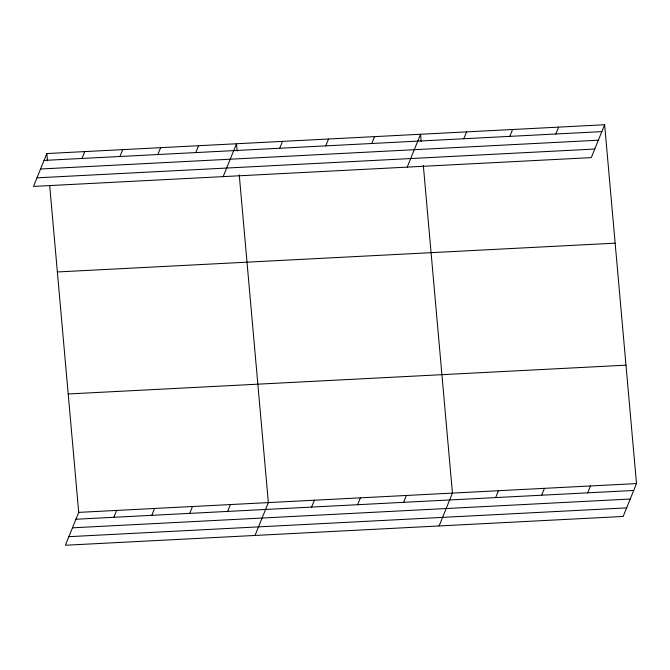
<?xml version="1.0" encoding="UTF-8"?>
<svg xmlns="http://www.w3.org/2000/svg" width="670" height="670" viewBox="0 0 670 670"><rect width="100%" height="100%" fill="white"/><g stroke="black" fill="none" stroke-linecap="round" stroke-linejoin="round"><path stroke-width="1" d="M46.841 153.547L33.5 186.411L591.283 157.618L604.633 124.754L46.841 153.547L47.486 160.817M81.983 158.463L84.772 151.596M119.913 156.504L122.702 149.636M157.844 154.544L160.633 147.676M195.774 152.584L198.563 145.717M49.706 185.749L78.717 512.382L65.367 545.246L623.159 516.453L636.5 483.589L604.633 124.754M223.152 176.62L236.493 143.757L237.138 151.035M113.85 517.299L116.639 510.423M279.717 148.254L282.505 141.387M151.78 515.339L154.569 508.471M325.737 145.876L328.526 139.008M189.711 513.379L192.499 506.512M371.758 143.506L374.547 136.63M227.641 511.419L230.43 504.552M255.019 535.456L268.36 502.592L239.257 174.92M407.218 167.115L420.559 134.26L421.204 141.529M311.592 507.09L314.381 500.222M463.791 138.749L466.58 131.881M357.604 504.711L360.393 497.844M509.803 136.379L512.592 129.511M403.625 502.332L406.414 495.465M555.824 134L558.613 127.133M439.084 525.95L452.434 493.095L423.331 165.423M495.658 497.584L498.447 490.716M541.678 495.214L544.467 488.338M587.691 492.835L590.479 485.968M44.053 160.415L601.844 131.621M40.569 168.999L598.36 140.206M36.984 177.835L594.767 149.042M57.36 271.961L615.144 243.168M68.198 393.968L625.981 365.175M78.717 512.382L636.5 483.589M75.928 519.25L633.711 490.457M72.444 527.826L630.227 499.033M68.851 536.67L626.643 507.877"/></g></svg>
